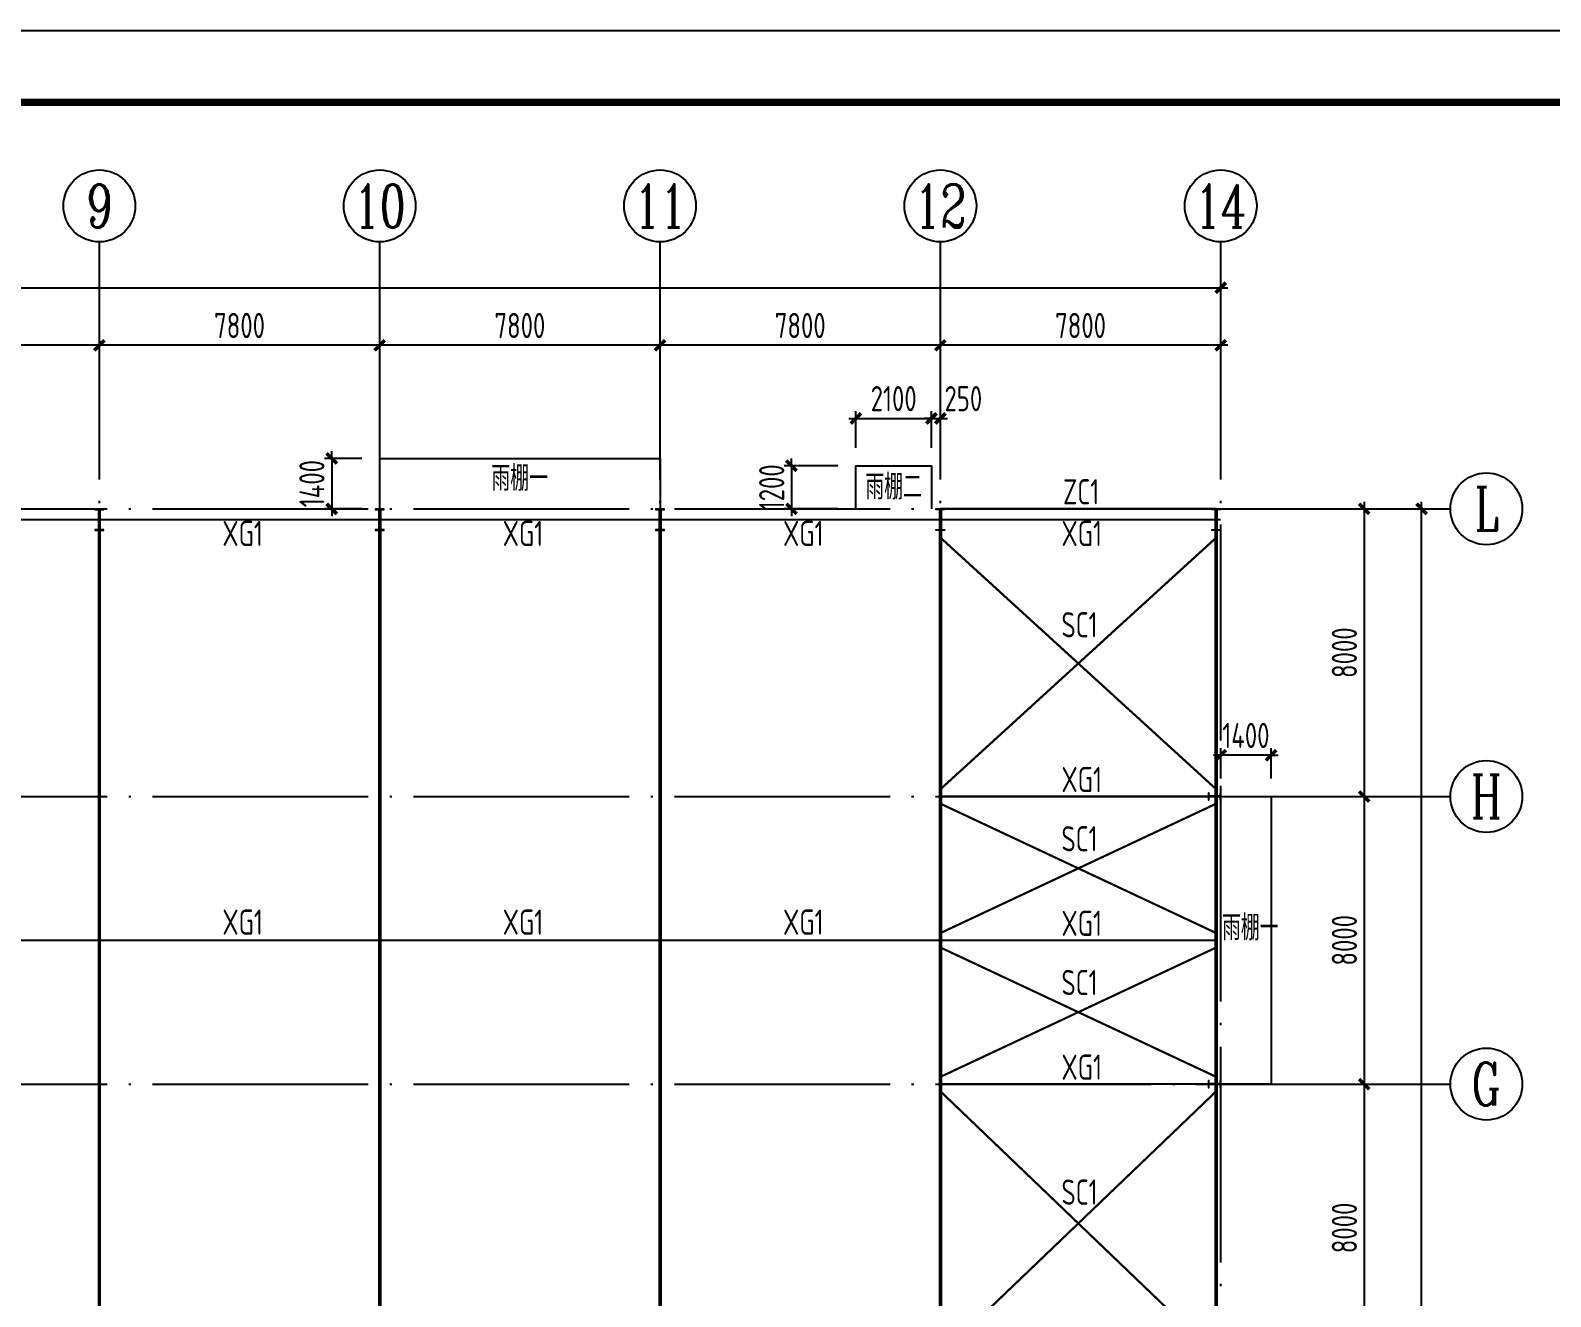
# Model space of a CAD drawing. Extents: x -2746917 to -971774, y -3334247 to -3250358.
# Drawn here: x -1903674 to -1882526, y -3291782 to -3274173 of the extents above; entities that cross this region are included whole.
import ezdxf
from ezdxf.enums import TextEntityAlignment as Align

# ---------------------------------------------------------------- set-up
doc = ezdxf.new("R2010")
doc.units = 0
doc.header["$LTSCALE"] = 1000
doc.header["$MEASUREMENT"] = 0
doc.header["$PDMODE"] = 35
for name, pattern in [('2', [16, 12.5, -1.5, 0.5, -1.5]), ('DASH', [0.35, 0.25, -0.1]), ('DOTE', [2.42, 2, -0.2, 0.02, -0.2])]:
    doc.linetypes.add(name, pattern=pattern)
doc.layers.get('0').update_dxf_attribs({"linetype": 'CONTINUOUS'})
doc.layers.get('Defpoints').update_dxf_attribs({"linetype": 'CONTINUOUS'})
for name, color, linetype in [('AXIS', 253, 'DOTE'), ('COLU', 7, 'CONTINUOUS'), ('DIM', 3, 'CONTINUOUS'), ('NUM', 7, 'CONTINUOUS'), ('PUB_TITLE', 4, 'CONTINUOUS'), ('REIN', 1, 'CONTINUOUS'), ('TEXT', 7, 'CONTINUOUS')]:
    doc.layers.add(name, color=color, linetype=linetype)
doc.layers.add('yichutu', color=7, linetype='CONTINUOUS', true_color=0xffffff, plot=False)
doc.styles.add('TSSD_Axis', font='Complex.shx', dxfattribs={"width": 0.7, "bigfont": 'hztxt.shx'})
doc.styles.add('TSSD_Dimension', font='tssdeng.shx', dxfattribs={"width": 0.75, "bigfont": 'Hztxt.shx'})
doc.styles.add('TSSD_Rein', font='Tssdeng.shx', dxfattribs={"width": 0.75, "bigfont": 'hztxt.shx'})
doc.dimstyles.new('TSSD_200_100', dxfattribs={"dimtxt": 350, "dimasz": 100, "dimexe": 100, "dimexo": 250, "dimgap": 100, "dimtad": 1, "dimdec": 0, "dimlfac": 2, "dimzin": 0, "dimdsep": 46, "dimtxsty": 'TSSD_Dimension', "dimblk": 'ARCHTICK', "dimcen": 0, "dimdle": 100, "dimclrt": 7, "dimadec": 0, "dimazin": 0, "dimtfac": 1, "dimtdec": 0, "dimtix": 1, "dimtmove": 2, "dimatfit": 3, "dimfxl": 1, "dimtolj": 1, "dimtzin": 0, "dimarcsym": 0})

# ---------------------------------------------------------------- blocks, each defined once
blk = doc.blocks.new('ts_axno')
at = {"color": 0, "linetype": 'ByBlock', "lineweight": -2}
blk.add_circle((0, 0), 0.5, dxfattribs=at)
at = {"color": 0, "linetype": 'ByBlock', "lineweight": -2, "style": 'TSSD_Axis', "width": 0.7}
blk.add_attdef('A', text='', height=0.6, dxfattribs=at).set_placement((0, 0), align=Align.MIDDLE_CENTER)
blk = doc.blocks.new('_ArchTick')
at = {"color": 0, "const_width": 0.5}
blk.add_lwpolyline([(-0.71, -0.71), (0.71, 0.71)], dxfattribs=at)
blk = doc.blocks.new('*D1805')
at = {"layer": 'Defpoints', "color": 0, "ltscale": 1.5}
for p in [(-1891015, -3278552), (-1891015, -3279827), (-1887115, -3279827)]:
    blk.add_point(p, dxfattribs=at)
at = {"layer": 'DIM', "color": 0, "lineweight": -2, "ltscale": 1.5}
for p, q in [((-1887015, -3278552), (-1891115, -3278552)), ((-1891015, -3279577), (-1891015, -3278452)), ((-1887115, -3279577), (-1887115, -3278452))]:
    blk.add_line(p, q, dxfattribs=at)
at = {"layer": 'DIM', "color": 0, "lineweight": -2, "ltscale": 1.5, "xscale": 100, "yscale": 100, "zscale": 100, "rotation": 180}
blk.add_blockref('_ArchTick', (-1891015, -3278552), dxfattribs=at)
at = {"layer": 'DIM', "color": 0, "lineweight": -2, "ltscale": 1.5, "xscale": 100, "yscale": 100, "zscale": 100}
blk.add_blockref('_ArchTick', (-1887115, -3278552), dxfattribs=at)
at = {"layer": 'DIM', "color": 7, "ltscale": 1.5, "insert": (-1889065, -3278277), "char_height": 350, "attachment_point": 5, "style": 'TSSD_Dimension'}
blk.add_mtext('\\A1;7800', dxfattribs=at)
blk = doc.blocks.new('*D1806')
at = {"layer": 'Defpoints', "color": 0, "ltscale": 1.5}
for p in [(-1894915, -3278552), (-1894915, -3279827), (-1891015, -3279827)]:
    blk.add_point(p, dxfattribs=at)
at = {"layer": 'DIM', "color": 0, "lineweight": -2, "ltscale": 1.5}
for p, q in [((-1890915, -3278552), (-1895015, -3278552)), ((-1894915, -3279577), (-1894915, -3278452)), ((-1891015, -3279577), (-1891015, -3278452))]:
    blk.add_line(p, q, dxfattribs=at)
at = {"layer": 'DIM', "color": 0, "lineweight": -2, "ltscale": 1.5, "xscale": 100, "yscale": 100, "zscale": 100, "rotation": 180}
blk.add_blockref('_ArchTick', (-1894915, -3278552), dxfattribs=at)
at = {"layer": 'DIM', "color": 0, "lineweight": -2, "ltscale": 1.5, "xscale": 100, "yscale": 100, "zscale": 100}
blk.add_blockref('_ArchTick', (-1891015, -3278552), dxfattribs=at)
at = {"layer": 'DIM', "color": 7, "ltscale": 1.5, "insert": (-1892965, -3278277), "char_height": 350, "attachment_point": 5, "style": 'TSSD_Dimension'}
blk.add_mtext('\\A1;7800', dxfattribs=at)
blk = doc.blocks.new('*D1807')
at = {"layer": 'Defpoints', "color": 0, "ltscale": 1.5}
for p in [(-1898815, -3278552), (-1898815, -3279827), (-1894915, -3279827)]:
    blk.add_point(p, dxfattribs=at)
at = {"layer": 'DIM', "color": 0, "lineweight": -2, "ltscale": 1.5}
for p, q in [((-1894815, -3278552), (-1898915, -3278552)), ((-1898815, -3279577), (-1898815, -3278452)), ((-1894915, -3279577), (-1894915, -3278452))]:
    blk.add_line(p, q, dxfattribs=at)
at = {"layer": 'DIM', "color": 0, "lineweight": -2, "ltscale": 1.5, "xscale": 100, "yscale": 100, "zscale": 100, "rotation": 180}
blk.add_blockref('_ArchTick', (-1898815, -3278552), dxfattribs=at)
at = {"layer": 'DIM', "color": 0, "lineweight": -2, "ltscale": 1.5, "xscale": 100, "yscale": 100, "zscale": 100}
blk.add_blockref('_ArchTick', (-1894915, -3278552), dxfattribs=at)
at = {"layer": 'DIM', "color": 7, "ltscale": 1.5, "insert": (-1896865, -3278277), "char_height": 350, "attachment_point": 5, "style": 'TSSD_Dimension'}
blk.add_mtext('\\A1;7800', dxfattribs=at)
blk = doc.blocks.new('*D1808')
at = {"layer": 'Defpoints', "color": 0, "ltscale": 1.5}
for p in [(-1902715, -3278552), (-1902715, -3279827), (-1898815, -3279827)]:
    blk.add_point(p, dxfattribs=at)
at = {"layer": 'DIM', "color": 0, "lineweight": -2, "ltscale": 1.5}
for p, q in [((-1898715, -3278552), (-1902815, -3278552)), ((-1902715, -3279577), (-1902715, -3278452)), ((-1898815, -3279577), (-1898815, -3278452))]:
    blk.add_line(p, q, dxfattribs=at)
at = {"layer": 'DIM', "color": 0, "lineweight": -2, "ltscale": 1.5, "xscale": 100, "yscale": 100, "zscale": 100, "rotation": 180}
blk.add_blockref('_ArchTick', (-1902715, -3278552), dxfattribs=at)
at = {"layer": 'DIM', "color": 0, "lineweight": -2, "ltscale": 1.5, "xscale": 100, "yscale": 100, "zscale": 100}
blk.add_blockref('_ArchTick', (-1898815, -3278552), dxfattribs=at)
at = {"layer": 'DIM', "color": 7, "ltscale": 1.5, "insert": (-1900765, -3278277), "char_height": 350, "attachment_point": 5, "style": 'TSSD_Dimension'}
blk.add_mtext('\\A1;7800', dxfattribs=at)
blk = doc.blocks.new('*D1809')
at = {"layer": 'Defpoints', "color": 0, "ltscale": 1.5}
for p in [(-1906615, -3278552), (-1906615, -3279827), (-1902715, -3279827)]:
    blk.add_point(p, dxfattribs=at)
at = {"layer": 'DIM', "color": 0, "lineweight": -2, "ltscale": 1.5}
for p, q in [((-1902615, -3278552), (-1906715, -3278552)), ((-1906615, -3279577), (-1906615, -3278452)), ((-1902715, -3279577), (-1902715, -3278452))]:
    blk.add_line(p, q, dxfattribs=at)
at = {"layer": 'DIM', "color": 0, "lineweight": -2, "ltscale": 1.5, "xscale": 100, "yscale": 100, "zscale": 100, "rotation": 180}
blk.add_blockref('_ArchTick', (-1906615, -3278552), dxfattribs=at)
at = {"layer": 'DIM', "color": 0, "lineweight": -2, "ltscale": 1.5, "xscale": 100, "yscale": 100, "zscale": 100}
blk.add_blockref('_ArchTick', (-1902715, -3278552), dxfattribs=at)
at = {"layer": 'DIM', "color": 7, "ltscale": 1.5, "insert": (-1904665, -3278277), "char_height": 350, "attachment_point": 5, "style": 'TSSD_Dimension'}
blk.add_mtext('\\A1;7800', dxfattribs=at)
blk = doc.blocks.new('*D1816')
at = {"layer": 'Defpoints', "color": 0, "ltscale": 1.5}
for p in [(-1887115, -3277752), (-1930015, -3279827), (-1887115, -3279827)]:
    blk.add_point(p, dxfattribs=at)
at = {"layer": 'DIM', "color": 0, "lineweight": -2, "ltscale": 1.5}
for p, q in [((-1930015, -3279577), (-1930015, -3277652)), ((-1887115, -3279577), (-1887115, -3277652)), ((-1930115, -3277752), (-1887015, -3277752))]:
    blk.add_line(p, q, dxfattribs=at)
at = {"layer": 'DIM', "color": 0, "lineweight": -2, "ltscale": 1.5, "xscale": 100, "yscale": 100, "zscale": 100, "rotation": 180}
blk.add_blockref('_ArchTick', (-1930015, -3277752), dxfattribs=at)
at = {"layer": 'DIM', "color": 0, "lineweight": -2, "ltscale": 1.5, "xscale": 100, "yscale": 100, "zscale": 100}
blk.add_blockref('_ArchTick', (-1887115, -3277752), dxfattribs=at)
at = {"layer": 'DIM', "color": 7, "ltscale": 1.5, "insert": (-1908565, -3277477), "char_height": 350, "attachment_point": 5, "style": 'TSSD_Dimension'}
blk.add_mtext('\\A1;85800', dxfattribs=at)
blk = doc.blocks.new('*D1824')
at = {"layer": 'Defpoints', "color": 0, "ltscale": 1.5}
for p in [(-1886115, -3280827), (-1886115, -3284827), (-1885120, -3284827)]:
    blk.add_point(p, dxfattribs=at)
at = {"layer": 'DIM', "color": 0, "lineweight": -2, "ltscale": 1.5}
for p, q in [((-1885865, -3280827), (-1885020, -3280827)), ((-1885120, -3280727), (-1885120, -3284927)), ((-1885865, -3284827), (-1885020, -3284827))]:
    blk.add_line(p, q, dxfattribs=at)
at = {"layer": 'DIM', "color": 0, "lineweight": -2, "ltscale": 1.5, "xscale": 100, "yscale": 100, "zscale": 100}
for p, rotation in [((-1885120, -3280827), 90), ((-1885120, -3284827), 270)]:
    blk.add_blockref('_ArchTick', p, dxfattribs=dict(at, rotation=rotation))
at = {"layer": 'DIM', "color": 7, "ltscale": 1.5, "insert": (-1885395, -3282827), "char_height": 350, "attachment_point": 5, "rotation": 90, "style": 'TSSD_Dimension'}
blk.add_mtext('\\A1;8000', dxfattribs=at)
blk = doc.blocks.new('*D1825')
at = {"layer": 'Defpoints', "color": 0, "ltscale": 1.5}
for p in [(-1886115, -3284827), (-1886115, -3288827), (-1885120, -3288827)]:
    blk.add_point(p, dxfattribs=at)
at = {"layer": 'DIM', "color": 0, "lineweight": -2, "ltscale": 1.5}
for p, q in [((-1885865, -3284827), (-1885020, -3284827)), ((-1885120, -3284727), (-1885120, -3288927)), ((-1885865, -3288827), (-1885020, -3288827))]:
    blk.add_line(p, q, dxfattribs=at)
at = {"layer": 'DIM', "color": 0, "lineweight": -2, "ltscale": 1.5, "xscale": 100, "yscale": 100, "zscale": 100}
for p, rotation in [((-1885120, -3284827), 90), ((-1885120, -3288827), 270)]:
    blk.add_blockref('_ArchTick', p, dxfattribs=dict(at, rotation=rotation))
at = {"layer": 'DIM', "color": 7, "ltscale": 1.5, "insert": (-1885395, -3286827), "char_height": 350, "attachment_point": 5, "rotation": 90, "style": 'TSSD_Dimension'}
blk.add_mtext('\\A1;8000', dxfattribs=at)
blk = doc.blocks.new('*D1826')
at = {"layer": 'Defpoints', "color": 0, "ltscale": 1.5}
for p in [(-1886115, -3288827), (-1886115, -3292827), (-1885120, -3292827)]:
    blk.add_point(p, dxfattribs=at)
at = {"layer": 'DIM', "color": 0, "lineweight": -2, "ltscale": 1.5}
for p, q in [((-1885120, -3288727), (-1885120, -3292927)), ((-1885865, -3288827), (-1885020, -3288827)), ((-1885865, -3292827), (-1885020, -3292827))]:
    blk.add_line(p, q, dxfattribs=at)
at = {"layer": 'DIM', "color": 0, "lineweight": -2, "ltscale": 1.5, "xscale": 100, "yscale": 100, "zscale": 100}
for p, rotation in [((-1885120, -3288827), 90), ((-1885120, -3292827), 270)]:
    blk.add_blockref('_ArchTick', p, dxfattribs=dict(at, rotation=rotation))
at = {"layer": 'DIM', "color": 7, "ltscale": 1.5, "insert": (-1885395, -3290827), "char_height": 350, "attachment_point": 5, "rotation": 90, "style": 'TSSD_Dimension'}
blk.add_mtext('\\A1;8000', dxfattribs=at)
blk = doc.blocks.new('*D1830')
at = {"layer": 'Defpoints', "color": 0, "ltscale": 1.5}
for p in [(-1886115, -3280827), (-1884320, -3280827), (-1886115, -3304827)]:
    blk.add_point(p, dxfattribs=at)
at = {"layer": 'DIM', "color": 0, "lineweight": -2, "ltscale": 1.5}
for p, q in [((-1885865, -3280827), (-1884220, -3280827)), ((-1884320, -3304927), (-1884320, -3280727)), ((-1885865, -3304827), (-1884220, -3304827))]:
    blk.add_line(p, q, dxfattribs=at)
at = {"layer": 'DIM', "color": 0, "lineweight": -2, "ltscale": 1.5, "xscale": 100, "yscale": 100, "zscale": 100}
for p, rotation in [((-1884320, -3280827), 90), ((-1884320, -3304827), 270)]:
    blk.add_blockref('_ArchTick', p, dxfattribs=dict(at, rotation=rotation))
at = {"layer": 'DIM', "color": 7, "ltscale": 1.5, "insert": (-1884595, -3292827), "char_height": 350, "attachment_point": 5, "rotation": 90, "style": 'TSSD_Dimension'}
blk.add_mtext('\\A1;48000', dxfattribs=at)
blk = doc.blocks.new('*D2793')
at = {"layer": 'Defpoints', "color": 0, "ltscale": 1.5}
for p in [(-1898815, -3280126), (-1899483, -3280827), (-1898815, -3280827)]:
    blk.add_point(p, dxfattribs=at)
at = {"layer": 'DIM', "color": 0, "lineweight": -2, "ltscale": 1.5}
for p, q in [((-1899483, -3280126), (-1899483, -3280026)), ((-1899065, -3280126), (-1899583, -3280126)), ((-1899483, -3280126), (-1899483, -3280827)), ((-1899065, -3280827), (-1899583, -3280827)), ((-1899483, -3280827), (-1899483, -3280927))]:
    blk.add_line(p, q, dxfattribs=at)
at = {"layer": 'DIM', "color": 0, "lineweight": -2, "ltscale": 1.5, "xscale": 100, "yscale": 100, "zscale": 100}
for p, rotation in [((-1899483, -3280126), 270), ((-1899483, -3280827), 90)]:
    blk.add_blockref('_ArchTick', p, dxfattribs=dict(at, rotation=rotation))
at = {"layer": 'DIM', "color": 7, "ltscale": 1.5, "insert": (-1899758, -3280476), "char_height": 350, "attachment_point": 5, "rotation": 90, "style": 'TSSD_Dimension'}
blk.add_mtext('\\A1;1400', dxfattribs=at)
blk = doc.blocks.new('*D2794')
at = {"layer": 'Defpoints', "color": 0, "ltscale": 1.5}
for p in [(-1891140, -3279569), (-1892190, -3280227), (-1891140, -3280227)]:
    blk.add_point(p, dxfattribs=at)
at = {"layer": 'DIM', "color": 0, "lineweight": -2, "ltscale": 1.5}
for p, q in [((-1892290, -3279569), (-1891040, -3279569)), ((-1892190, -3279977), (-1892190, -3279469)), ((-1891140, -3279977), (-1891140, -3279469))]:
    blk.add_line(p, q, dxfattribs=at)
at = {"layer": 'DIM', "color": 0, "lineweight": -2, "ltscale": 1.5, "xscale": 100, "yscale": 100, "zscale": 100, "rotation": 180}
blk.add_blockref('_ArchTick', (-1892190, -3279569), dxfattribs=at)
at = {"layer": 'DIM', "color": 0, "lineweight": -2, "ltscale": 1.5, "xscale": 100, "yscale": 100, "zscale": 100}
blk.add_blockref('_ArchTick', (-1891140, -3279569), dxfattribs=at)
at = {"layer": 'DIM', "color": 7, "ltscale": 1.5, "insert": (-1891665, -3279294), "char_height": 350, "attachment_point": 5, "style": 'TSSD_Dimension'}
blk.add_mtext('\\A1;2100', dxfattribs=at)
blk = doc.blocks.new('*D2795')
at = {"layer": 'Defpoints', "color": 0, "ltscale": 1.5}
for p in [(-1891015, -3279569), (-1891140, -3280227), (-1891015, -3280227)]:
    blk.add_point(p, dxfattribs=at)
at = {"layer": 'DIM', "color": 0, "lineweight": -2, "ltscale": 1.5}
for p, q in [((-1891140, -3279569), (-1891240, -3279569)), ((-1891140, -3279977), (-1891140, -3279469)), ((-1891140, -3279569), (-1891015, -3279569)), ((-1891015, -3279977), (-1891015, -3279469)), ((-1891015, -3279569), (-1890915, -3279569))]:
    blk.add_line(p, q, dxfattribs=at)
at = {"layer": 'DIM', "color": 0, "lineweight": -2, "ltscale": 1.5, "xscale": 100, "yscale": 100, "zscale": 100}
blk.add_blockref('_ArchTick', (-1891140, -3279569), dxfattribs=at)
at = {"layer": 'DIM', "color": 0, "lineweight": -2, "ltscale": 1.5, "xscale": 100, "yscale": 100, "zscale": 100, "rotation": 180}
blk.add_blockref('_ArchTick', (-1891015, -3279569), dxfattribs=at)
at = {"layer": 'DIM', "color": 7, "ltscale": 1.5, "insert": (-1890696, -3279294), "char_height": 350, "attachment_point": 5, "style": 'TSSD_Dimension'}
blk.add_mtext('\\A1;250', dxfattribs=at)
blk = doc.blocks.new('*D2796')
at = {"layer": 'Defpoints', "color": 0, "ltscale": 1.5}
for p in [(-1892190, -3280227), (-1893087, -3280827), (-1892190, -3280827)]:
    blk.add_point(p, dxfattribs=at)
at = {"layer": 'DIM', "color": 0, "lineweight": -2, "ltscale": 1.5}
for p, q in [((-1892440, -3280227), (-1893187, -3280227)), ((-1893087, -3280227), (-1893087, -3280127)), ((-1893087, -3280227), (-1893087, -3280827)), ((-1892440, -3280827), (-1893187, -3280827)), ((-1893087, -3280827), (-1893087, -3280927))]:
    blk.add_line(p, q, dxfattribs=at)
at = {"layer": 'DIM', "color": 0, "lineweight": -2, "ltscale": 1.5, "xscale": 100, "yscale": 100, "zscale": 100}
for p, rotation in [((-1893087, -3280227), 270), ((-1893087, -3280827), 90)]:
    blk.add_blockref('_ArchTick', p, dxfattribs=dict(at, rotation=rotation))
at = {"layer": 'DIM', "color": 7, "ltscale": 1.5, "insert": (-1893362, -3280527), "char_height": 350, "attachment_point": 5, "rotation": 90, "style": 'TSSD_Dimension'}
blk.add_mtext('\\A1;1200', dxfattribs=at)
blk = doc.blocks.new('*D2797')
at = {"layer": 'Defpoints', "color": 0, "ltscale": 1.5}
for p in [(-1887115, -3284253), (-1887115, -3284827), (-1886415, -3284827)]:
    blk.add_point(p, dxfattribs=at)
at = {"layer": 'DIM', "color": 0, "lineweight": -2, "ltscale": 1.5}
for p, q in [((-1887115, -3284253), (-1887215, -3284253)), ((-1887115, -3284577), (-1887115, -3284153)), ((-1886415, -3284253), (-1887115, -3284253)), ((-1886415, -3284577), (-1886415, -3284153)), ((-1886415, -3284253), (-1886315, -3284253))]:
    blk.add_line(p, q, dxfattribs=at)
at = {"layer": 'DIM', "color": 0, "lineweight": -2, "ltscale": 1.5, "xscale": 100, "yscale": 100, "zscale": 100}
blk.add_blockref('_ArchTick', (-1887115, -3284253), dxfattribs=at)
at = {"layer": 'DIM', "color": 0, "lineweight": -2, "ltscale": 1.5, "xscale": 100, "yscale": 100, "zscale": 100, "rotation": 180}
blk.add_blockref('_ArchTick', (-1886415, -3284253), dxfattribs=at)
at = {"layer": 'DIM', "color": 7, "ltscale": 1.5, "insert": (-1886765, -3283978), "char_height": 350, "attachment_point": 5, "style": 'TSSD_Dimension'}
blk.add_mtext('\\A1;1400', dxfattribs=at)
blk = doc.blocks.new('yct-743-420-74300-42000-100-2002.0')
at = {"layer": 'yichutu', "color": 7, "true_color": 0xffffff}
blk.add_lwpolyline([(0, 0), (0, 42000), (74300, 42000), (74300, 0)], close=True, dxfattribs=at)
blk = doc.blocks.new('A$C6B365CFD')
at = {"layer": 'PUB_TITLE'}
blk.add_lwpolyline([(-70467, -17093), (-70467, 24907), (3833, 24907), (3833, -17093)], close=True, dxfattribs=at)
at = {"layer": 'PUB_TITLE', "const_width": 100}
blk.add_lwpolyline([(2833, -16093), (2833, 23907), (-69753, 23907), (-69753, -16093), (2833, -16093)], dxfattribs=at)

msp = doc.modelspace()

# ---------------------------------------------------------------- linework, layer by layer
at = {"ltscale": 1.5}
for points in [[(-1898815.08, -3280826.56), (-1898815.08, -3280126.4), (-1894915.08, -3280126.4), (-1894915.08, -3280826.56)], [(-1892190.08, -3280826.56), (-1892190.08, -3280226.56), (-1891140.08, -3280226.56), (-1891140.08, -3280826.56)], [(-1887115.08, -3284826.56), (-1886414.92, -3284826.56), (-1886414.92, -3288826.56), (-1887115.08, -3288826.56)]]:
    msp.add_lwpolyline(points, dxfattribs=at)
at = {"layer": 'AXIS', "ltscale": 1.5}
for p, q in [((-1902715.08, -3305826.56), (-1902715.08, -3279826.56)), ((-1898815.08, -3305826.56), (-1898815.08, -3279826.56)), ((-1894915.08, -3305826.56), (-1894915.08, -3279826.56)), ((-1891015.08, -3305826.56), (-1891015.08, -3279826.56)), ((-1887115.08, -3305826.56), (-1887115.08, -3279826.56)), ((-1931015.08, -3280826.56), (-1886115.08, -3280826.56)), ((-1931015.08, -3284826.56), (-1886115.08, -3284826.56)), ((-1931015.08, -3288826.56), (-1886115.08, -3288826.56))]:
    msp.add_line(p, q, dxfattribs=at)
at = {"layer": 'COLU', "lineweight": 5, "ltscale": 1.5}
for points in [[(-1902777.58, -3280826.56), (-1902777.58, -3280839.56), (-1902652.58, -3280839.56), (-1902652.58, -3280826.56)], [(-1902721.58, -3280839.56), (-1902721.58, -3281113.56), (-1902708.58, -3281113.56), (-1902708.58, -3280839.56)], [(-1898877.58, -3280826.56), (-1898877.58, -3280839.56), (-1898752.58, -3280839.56), (-1898752.58, -3280826.56)], [(-1898821.58, -3280839.56), (-1898821.58, -3281113.56), (-1898808.58, -3281113.56), (-1898808.58, -3280839.56)], [(-1894977.58, -3280826.56), (-1894977.58, -3280839.56), (-1894852.58, -3280839.56), (-1894852.58, -3280826.56)], [(-1894921.58, -3280839.56), (-1894921.58, -3281113.56), (-1894908.58, -3281113.56), (-1894908.58, -3280839.56)], [(-1890952.58, -3280826.56), (-1890952.58, -3280839.56), (-1891077.58, -3280839.56), (-1891077.58, -3280826.56)], [(-1891008.58, -3280839.56), (-1891008.58, -3281113.56), (-1891021.58, -3281113.56), (-1891021.58, -3280839.56)], [(-1887115.08, -3280826.56), (-1887115.08, -3280839.56), (-1887240.08, -3280839.56), (-1887240.08, -3280826.56)], [(-1887171.08, -3280839.56), (-1887171.08, -3281113.56), (-1887184.08, -3281113.56), (-1887184.08, -3280839.56)], [(-1902777.58, -3281113.56), (-1902777.58, -3281126.56), (-1902652.58, -3281126.56), (-1902652.58, -3281113.56)], [(-1898877.58, -3281113.56), (-1898877.58, -3281126.56), (-1898752.58, -3281126.56), (-1898752.58, -3281113.56)], [(-1894977.58, -3281113.56), (-1894977.58, -3281126.56), (-1894852.58, -3281126.56), (-1894852.58, -3281113.56)], [(-1890952.58, -3281113.56), (-1890952.58, -3281126.56), (-1891077.58, -3281126.56), (-1891077.58, -3281113.56)], [(-1887115.08, -3281113.56), (-1887115.08, -3281126.56), (-1887240.08, -3281126.56), (-1887240.08, -3281113.56)], [(-1887277.08, -3284776.56), (-1887290.08, -3284776.56), (-1887290.08, -3284876.56), (-1887277.08, -3284876.56)], [(-1887128.08, -3284820.06), (-1887277.08, -3284820.06), (-1887277.08, -3284833.06), (-1887128.08, -3284833.06)], [(-1887115.08, -3284776.56), (-1887128.08, -3284776.56), (-1887128.08, -3284876.56), (-1887115.08, -3284876.56)], [(-1887277.08, -3288776.56), (-1887290.08, -3288776.56), (-1887290.08, -3288876.56), (-1887277.08, -3288876.56)], [(-1887128.08, -3288820.06), (-1887277.08, -3288820.06), (-1887277.08, -3288833.06), (-1887128.08, -3288833.06)], [(-1887115.08, -3288776.56), (-1887128.08, -3288776.56), (-1887128.08, -3288876.56), (-1887115.08, -3288876.56)]]:
    msp.add_lwpolyline(points, close=True, dxfattribs=at)
at = {"layer": 'NUM', "ltscale": 1.5}
for p, q in [((-1902715.08, -3279826.56), (-1902715.08, -3277113.9)), ((-1898815.08, -3279826.56), (-1898815.08, -3277113.9)), ((-1894915.08, -3279826.56), (-1894915.08, -3277113.9)), ((-1891015.08, -3279826.56), (-1891015.08, -3277113.9)), ((-1887115.08, -3279826.56), (-1887115.08, -3277113.9)), ((-1886115.08, -3280826.56), (-1883919.85, -3280826.56)), ((-1886115.08, -3284826.56), (-1883919.85, -3284826.56)), ((-1886115.08, -3288826.56), (-1883919.85, -3288826.56))]:
    msp.add_line(p, q, dxfattribs=at)
at = {"layer": 'REIN', "color": 4, "linetype": '2', "ltscale": 0.1, "const_width": 50}
for points in [[(-1902715.08, -3304826.56), (-1902715.08, -3280826.56)], [(-1898815.08, -3304826.56), (-1898815.08, -3280826.56)], [(-1894915.08, -3304826.56), (-1894915.08, -3280826.56)], [(-1891015.08, -3304826.56), (-1891015.08, -3280826.56)], [(-1887177.58, -3304826.56), (-1887177.58, -3280826.56)]]:
    msp.add_lwpolyline(points, dxfattribs=at)
at = {"layer": 'REIN', "color": 2, "linetype": 'DASH'}
msp.add_lwpolyline([(-1887177.58, -3280826.56, 30, 30, 0), (-1891015.08, -3280826.56, 30, 30, 0)], format="xyseb", dxfattribs=at)
at = {"layer": 'REIN', "color": 4, "const_width": 30}
msp.add_lwpolyline([(-1887115.08, -3280976.56), (-1929952.58, -3280976.56)], dxfattribs=at)
at = {"layer": 'REIN', "color": 6, "const_width": 30}
for points in [[(-1887177.58, -3281226.56), (-1891015.08, -3284726.56)], [(-1891015.08, -3281226.56), (-1887177.58, -3284726.56)], [(-1887177.58, -3286726.56), (-1891015.08, -3284926.56)], [(-1891015.08, -3286726.56), (-1887177.58, -3284926.56)], [(-1887177.58, -3286926.56), (-1891015.08, -3288726.56)], [(-1891015.08, -3286926.56), (-1887177.58, -3288726.56)], [(-1887177.58, -3288926.56), (-1891015.08, -3292601.56)], [(-1891015.08, -3288926.56), (-1887177.58, -3292601.56)]]:
    msp.add_lwpolyline(points, dxfattribs=at)
at = {"layer": 'REIN', "color": 134, "const_width": 30}
for points in [[(-1891015.08, -3284826.56), (-1887171.08, -3284826.56)], [(-1929952.58, -3286826.56), (-1887177.58, -3286826.56)], [(-1891015.08, -3288826.56), (-1887171.08, -3288826.56)]]:
    msp.add_lwpolyline(points, dxfattribs=at)

# ---------------------------------------------------------------- block references
at = {"ltscale": 1.5}
msp.add_blockref('A$C6B365CFD', (-1870834.22, -3299080.41), dxfattribs=at)
at = {"layer": 'NUM'}
ref = msp.add_blockref('ts_axno', (-1902715.08, -3276613.9), dxfattribs=dict(at, xscale=1000, yscale=1000, zscale=1000))
ref.add_attrib('9', '9', dxfattribs={"height": 600, "style": 'TSSD_Axis', "width": 0.7}).set_placement((-1902715.08, -3276613.9), align=Align.MIDDLE_CENTER)
ref = msp.add_blockref('ts_axno', (-1898815.08, -3276613.9), dxfattribs=dict(at, xscale=1000, yscale=1000, zscale=1000))
ref.add_attrib('10', '10', dxfattribs={"height": 600, "style": 'TSSD_Axis', "width": 0.7}).set_placement((-1898815.08, -3276613.9), align=Align.MIDDLE_CENTER)
ref = msp.add_blockref('ts_axno', (-1894915.08, -3276613.9), dxfattribs=dict(at, xscale=1000, yscale=1000, zscale=1000))
ref.add_attrib('11', '11', dxfattribs={"height": 600, "style": 'TSSD_Axis', "width": 0.7}).set_placement((-1894915.08, -3276613.9), align=Align.MIDDLE_CENTER)
ref = msp.add_blockref('ts_axno', (-1891015.08, -3276613.9), dxfattribs=dict(at, xscale=1000, yscale=1000, zscale=1000))
ref.add_attrib('12', '12', dxfattribs={"height": 600, "style": 'TSSD_Axis', "width": 0.7}).set_placement((-1891015.08, -3276613.9), align=Align.MIDDLE_CENTER)
ref = msp.add_blockref('ts_axno', (-1887115.08, -3276613.9), dxfattribs=dict(at, xscale=1000, yscale=1000, zscale=1000))
ref.add_attrib('14', '14', dxfattribs={"height": 600, "style": 'TSSD_Axis', "width": 0.7}).set_placement((-1887115.08, -3276613.9), align=Align.MIDDLE_CENTER)
ref = msp.add_blockref('ts_axno', (-1883419.85, -3280826.56), dxfattribs=dict(at, xscale=1000, yscale=1000, zscale=1000))
ref.add_attrib('G', 'L', dxfattribs={"height": 600, "style": 'TSSD_Axis', "width": 0.7}).set_placement((-1883419.85, -3280826.56), align=Align.MIDDLE_CENTER)
ref = msp.add_blockref('ts_axno', (-1883419.85, -3284826.56), dxfattribs=dict(at, xscale=1000, yscale=1000, zscale=1000))
ref.add_attrib('F', 'H', dxfattribs={"height": 600, "style": 'TSSD_Axis', "width": 0.7}).set_placement((-1883419.85, -3284826.56), align=Align.MIDDLE_CENTER)
ref = msp.add_blockref('ts_axno', (-1883419.85, -3288826.56), dxfattribs=dict(at, xscale=1000, yscale=1000, zscale=1000))
ref.add_attrib('E', 'G', dxfattribs={"height": 600, "style": 'TSSD_Axis', "width": 0.7}).set_placement((-1883419.85, -3288826.56), align=Align.MIDDLE_CENTER)
at = {"layer": 'yichutu'}
msp.add_blockref('yct-743-420-74300-42000-100-2002.0', (-1941300.93, -3316173.05), dxfattribs=at)

# ---------------------------------------------------------------- texts
at = {"layer": 'TEXT', "ltscale": 1.5, "style": 'TSSD_Rein', "width": 0.75}
for s, p in [('雨棚一', (-1897262.38, -3280576.54)), ('雨棚二', (-1892059.42, -3280696.7)), ('ZC1', (-1889308.04, -3280763.91)), ('XG1', (-1901003.95, -3281343.55)), ('XG1', (-1897103.95, -3281343.55)), ('XG1', (-1893203.95, -3281343.55)), ('XG1', (-1889331.02, -3281343.55)), ('SC1', (-1889331.02, -3282613.53)), ('XG1', (-1889331.02, -3284766)), ('SC1', (-1889331.02, -3285589.72)), ('XG1', (-1901003.95, -3286749.13)), ('XG1', (-1897103.95, -3286749.13)), ('XG1', (-1893203.95, -3286749.13)), ('XG1', (-1889331.02, -3286766)), ('雨棚一', (-1887098.23, -3286826.08)), ('SC1', (-1889331.02, -3287589.72)), ('XG1', (-1889331.02, -3288766)), ('SC1', (-1889331.02, -3290504.19))]:
    msp.add_text(s, height=350, dxfattribs=at).set_placement(p)

# ---------------------------------------------------------------- dimensions: what is measured, and where the dimension line sits
at = {"layer": 'DIM', "ltscale": 1.5}
for base, p1, p2, picture, middle in [((-1887115.08, -3277751.56), (-1930015.08, -3279826.56), (-1887115.08, -3279826.56), '*D1816', (-1908565.08, -3277476.56)), ((-1906615.08, -3278551.56), (-1902715.08, -3279826.56), (-1906615.08, -3279826.56), '*D1809', (-1904665.08, -3278276.56)), ((-1902715.08, -3278551.56), (-1898815.08, -3279826.56), (-1902715.08, -3279826.56), '*D1808', (-1900765.08, -3278276.56)), ((-1898815.08, -3278551.56), (-1894915.08, -3279826.56), (-1898815.08, -3279826.56), '*D1807', (-1896865.08, -3278276.56)), ((-1894915.08, -3278551.56), (-1891015.08, -3279826.56), (-1894915.08, -3279826.56), '*D1806', (-1892965.08, -3278276.56)), ((-1891015.08, -3278551.56), (-1887115.08, -3279826.56), (-1891015.08, -3279826.56), '*D1805', (-1889065.08, -3278276.56)), ((-1887115.08, -3284252.99), (-1886414.92, -3284826.56), (-1887115.08, -3284826.56), '*D2797', (-1886765, -3283977.99))]:
    dim = msp.add_linear_dim(base=base, p1=p1, p2=p2, dimstyle='TSSD_200_100', dxfattribs=at)
    dim.commit()
    dim.dimension.update_dxf_attribs({"geometry": picture, "text_midpoint": middle})
for base, p1, p2, angle, picture, middle in [((-1891140.08, -3279569.33), (-1892190.08, -3280226.56), (-1891140.08, -3280226.56), 180, '*D2794', (-1891665.08, -3279294.33)), ((-1899483.39, -3280826.56), (-1898815.08, -3280126.4), (-1898815.08, -3280826.56), 90, '*D2793', (-1899758.39, -3280476.48)), ((-1893086.64, -3280826.56), (-1892190.08, -3280226.56), (-1892190.08, -3280826.56), 90, '*D2796', (-1893361.64, -3280526.56)), ((-1885119.85, -3284826.56), (-1886115.08, -3280826.56), (-1886115.08, -3284826.56), 270, '*D1824', (-1885394.85, -3282826.56)), ((-1884319.85, -3280826.56), (-1886115.08, -3304826.56), (-1886115.08, -3280826.56), 270, '*D1830', (-1884594.85, -3292826.56)), ((-1885119.85, -3288826.56), (-1886115.08, -3284826.56), (-1886115.08, -3288826.56), 270, '*D1825', (-1885394.85, -3286826.56)), ((-1885119.85, -3292826.56), (-1886115.08, -3288826.56), (-1886115.08, -3292826.56), 270, '*D1826', (-1885394.85, -3290826.56))]:
    dim = msp.add_linear_dim(base=base, p1=p1, p2=p2, angle=angle, dimstyle='TSSD_200_100', dxfattribs=at)
    dim.commit()
    dim.dimension.update_dxf_attribs({"geometry": picture, "text_midpoint": middle})
dim = msp.add_linear_dim(base=(-1891015.08, -3279569.33), p1=(-1891140.08, -3280226.56), p2=(-1891015.08, -3280226.56), angle=180, dimstyle='TSSD_200_100', dxfattribs=at)
dim.commit()
dim.dimension.update_dxf_attribs({"geometry": '*D2795', "text_midpoint": (-1890695.82, -3279294.33), "dimtype": 160})

doc.saveas('drawing.dxf')
